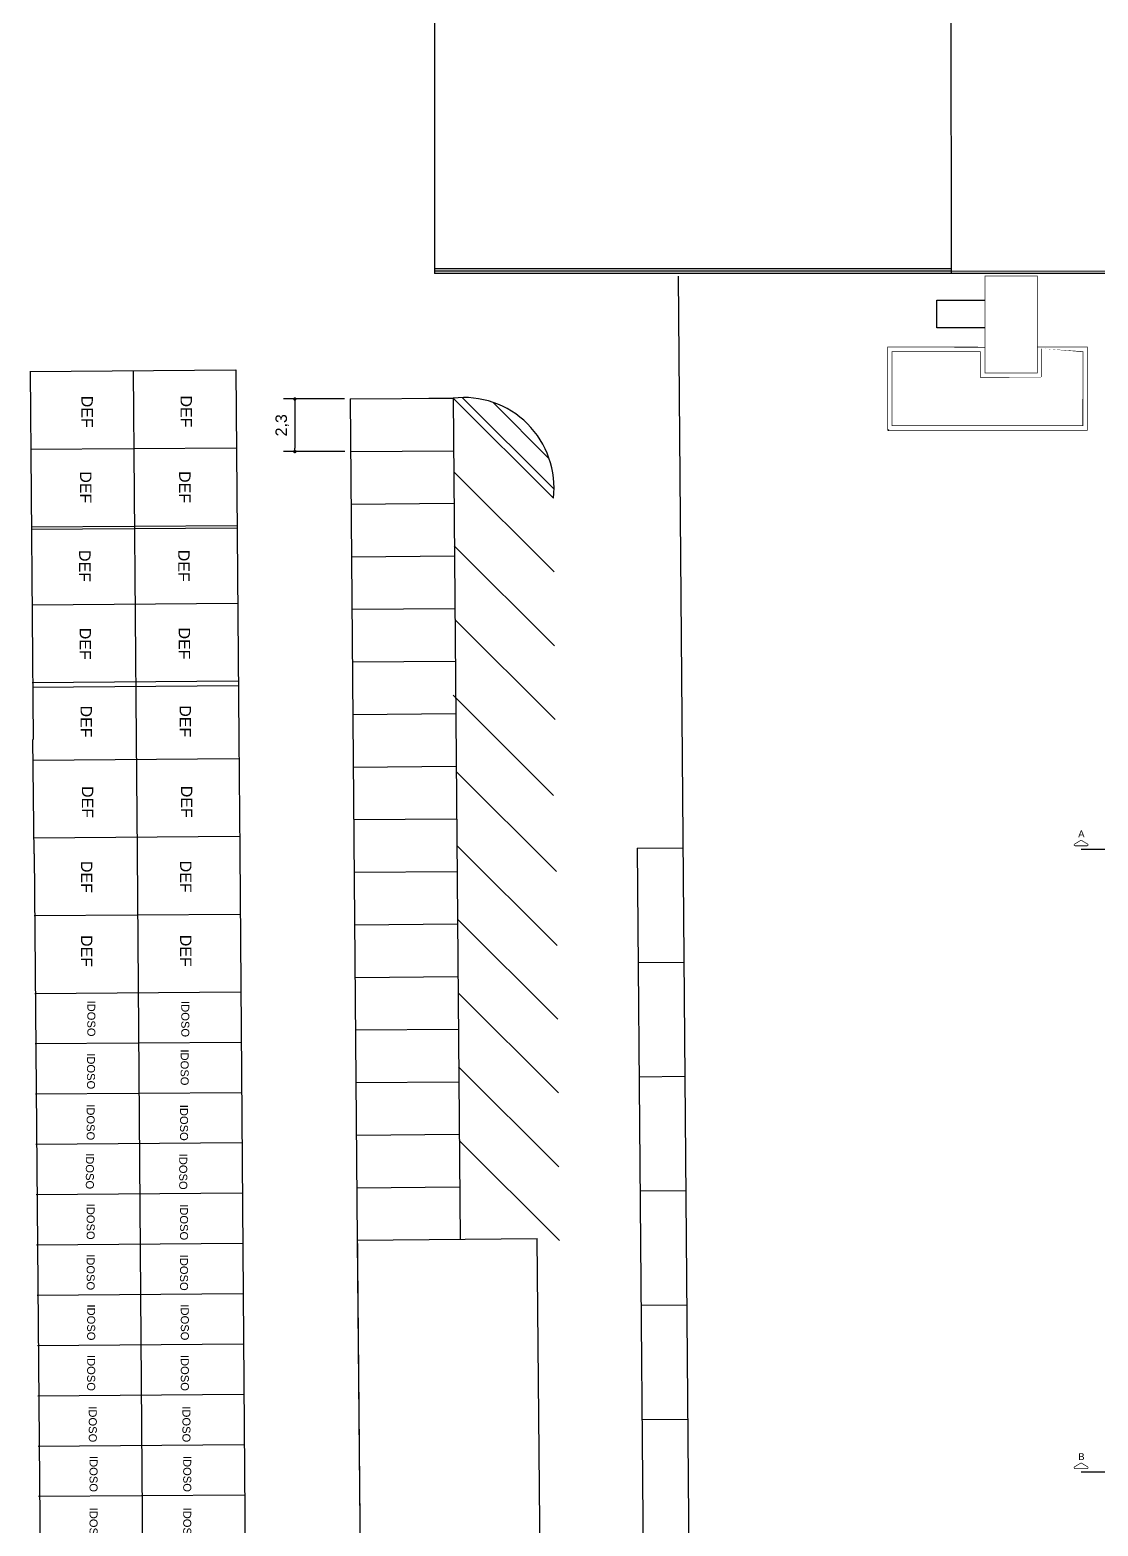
# Model space of a CAD drawing. Header units: metres. Extents: x -331 to 2982, y 362 to 2539.
# Drawn here: x 2745.4 to 2792.1, y 1317.7 to 1383.2 of the extents above; entities that cross this region are included whole.
import ezdxf
from ezdxf.enums import TextEntityAlignment as Align

# ---------------------------------------------------------------- set-up
doc = ezdxf.new("R2010")
doc.units = ezdxf.units.M
doc.layers.get('0').update_dxf_attribs({"color": 251})
doc.layers.get('Defpoints').update_dxf_attribs({"color": 251})
doc.layers.add('Pis', color=251, linetype='Continuous')
doc.styles.add('ARIAL', font='arial.ttf')
doc.styles.get("Standard").update_dxf_attribs({"font": 'arial.ttf', "height": 0.3})
doc.dimstyles.new('1_100', dxfattribs={"dimtxt": 0.25, "dimasz": 0.15, "dimexe": 0.5, "dimexo": 0.25, "dimgap": 0.25, "dimtad": 1, "dimtxsty": 'Standard', "dimblk": 'DOT', "dimcen": 0.15, "dimadec": 0, "dimazin": 0, "dimtfac": 1, "dimtmove": 0, "dimatfit": 3, "dimfxl": 1, "dimarcsym": 0})

# ---------------------------------------------------------------- blocks, each defined once
blk = doc.blocks.new('SIMB5')
at = {"color": 0}
blk.add_point((0, 0), dxfattribs=at)
for tag in ['COTA', 'PONTO', 'DESC']:
    blk.add_attdef(tag, (0, 0), '', height=1)
blk = doc.blocks.new('_Dot')
at = {"color": 0, "linetype": 'ByBlock', "lineweight": -2}
blk.add_line((-0.5, 0), (-1, 0), dxfattribs=at)
at = {"color": 0, "linetype": 'ByBlock', "const_width": 0.5}
blk.add_lwpolyline([(-0.25, 0, 1), (0.25, 0, 1)], format="xyb", close=True, dxfattribs=at)
blk = doc.blocks.new('*D198')
at = {"layer": 'Defpoints', "color": 0, "transparency": 16777216}
for p in [(2759.416275285277, 1367.047637231211), (2756.990656057169, 1364.747717066354), (2759.435438669208, 1364.747717066354)]:
    blk.add_point(p, dxfattribs=at)
at = {"layer": 'Pis', "color": 0, "lineweight": -2, "transparency": 16777216}
for p, q in [((2759.166275285277, 1367.047637231211), (2756.490656057169, 1367.047637231211)), ((2756.990656057169, 1366.897637231211), (2756.990656057169, 1364.897717066354)), ((2759.185438669208, 1364.747717066354), (2756.490656057169, 1364.747717066354))]:
    blk.add_line(p, q, dxfattribs=at)
at = {"layer": 'Pis', "color": 0, "lineweight": -2, "transparency": 16777216, "xscale": 0.15, "yscale": 0.15, "zscale": 0.15}
for p, rotation in [((2756.990656057169, 1367.047637231211), 90), ((2756.990656057169, 1364.747717066354), 270)]:
    blk.add_blockref('_Dot', p, dxfattribs=dict(at, rotation=rotation))
at = {"layer": 'Pis', "color": 0, "transparency": 16777216, "insert": (2756.44040605717, 1365.897677148782), "char_height": 0.5, "attachment_point": 5, "rotation": 90}
blk.add_mtext('2,3', dxfattribs=at)

msp = doc.modelspace()

# ---------------------------------------------------------------- hatches: boundary and pattern name
at = {"layer": 'Pis'}
h = msp.add_hatch(dxfattribs=at)
h.set_pattern_fill('ANSI31', color=256, scale=0.25, angle=270)
h.set_pattern_definition([(315, (1896.95167499522, 2588.077455419593), (0.5612660075668222, 0.5612660075668219), [])])
h.paths.add_polyline_path([(2768.307644403867, 1362.708544766438, 0.4838632257948272), (2763.916119086084, 1367.085130808466)])
h.paths.add_polyline_path([(2768.82387860104, 1308.226041762052), (2768.82387860104, 1314.275590245901), (2764.361754905633, 1314.275590245901), (2764.375237499432, 1312.657458006552)])
h.paths.add_polyline_path([(2764.649123952574, 1279.786594554354, 0.4212793429750022), (2769.040649270357, 1282.210008512326), (2764.649123952574, 1286.586594554354)])

# ---------------------------------------------------------------- linework, layer by layer
at = {"lineweight": 0}
for p, q in [((2785.091144219337, 1370.163768043101, 0.0003355938762883426), (2785.091144219337, 1371.3637680431, 0.0003355938762883426)), ((2785.091144219337, 1371.3637680431, 0.0003355938762883426), (2787.191149366004, 1371.3637680431)), ((2785.091144219337, 1370.163768043101, 0.0003355938762883426), (2785.091144219337, 1371.3637680431, 0.0003355938762883426)), ((2785.091144219337, 1370.163768043101, 0.0003355938762883426), (2785.091144219337, 1371.3637680431, 0.0003355938762883426)), ((2787.191144219337, 1370.163768043101, 0.0003355938762883426), (2785.091144219337, 1370.163768043101, 0.0003355938762883426))]:
    msp.add_line(p, q, dxfattribs=at)
msp.add_lwpolyline([(2795.241149366137, 1393.705130808604), (2763.099090444397, 1393.705130808604), (2763.099090444397, 1372.639705290866), (2795.241149366137, 1372.639705290866)], dxfattribs=at)
at = {"layer": 'Pis'}
for p, q in [((2763.099090444393, 1398.296683164723), (2763.099090444432, 1372.53513080858)), ((2763.099090444393, 1398.296683164723), (2763.099090444432, 1372.53513080858)), ((2785.728750203172, 1372.735130808467), (2763.0990904444, 1372.735130808467)), ((2785.728750203172, 1372.735130808467), (2763.0990904444, 1372.735130808467)), ((2785.728750203172, 1372.735130808467), (2763.0990904444, 1372.735130808467)), ((2785.728847518535, 1372.635130808467), (2763.0990904444, 1372.635130808467)), ((2785.728847518535, 1372.635130808467), (2763.0990904444, 1372.635130808467)), ((2785.728847518535, 1372.635130808467), (2763.0990904444, 1372.635130808467)), ((2793.451149366004, 1372.535130808467), (2763.0990904444, 1372.535130808467)), ((2773.767565036064, 1372.423337288883), (2774.60123516986, 1272.369257147392)), ((2773.767565036064, 1372.423337288883), (2774.60123516986, 1272.369257147392)), ((2785.091144219337, 1370.163768043101, 0.0003355938762883426), (2785.091144219337, 1371.363768043101, 0.0003355938762883426)), ((2785.091144219337, 1371.363768043101, 0.0003355938762883426), (2787.191149366004, 1371.363768043101)), ((2785.091144219337, 1370.163768043101, 0.0003355938762883426), (2785.091144219337, 1371.363768043101, 0.0003355938762883426)), ((2785.091144219337, 1370.163768043101, 0.0003355938762883426), (2785.091144219337, 1371.363768043101, 0.0003355938762883426)), ((2787.191144219337, 1370.163768043101, 0.0003355938762883426), (2785.091144219337, 1370.163768043101, 0.0003355938762883426)), ((2745.396566669521, 1368.248148806646), (2754.41113415706, 1368.317888633819)), ((2745.396566669521, 1368.248148806646), (2754.41113415706, 1368.317888633819)), ((2745.4114018774, 1368.24826357697), (2745.545545588724, 1352.148819565413)), ((2745.4114018774, 1368.24826357697), (2745.545545588724, 1352.148819565413)), ((2749.91126801723, 1368.283076105394), (2750.045411728553, 1352.183632093838)), ((2749.91126801723, 1368.283076105394), (2750.045411728553, 1352.183632093838)), ((2754.41113415706, 1368.317888633819), (2754.545277868383, 1352.218444622263)), ((2754.41113415706, 1368.317888633819), (2754.545277868383, 1352.218444622263)), ((2759.416275285277, 1367.047637231211), (2763.916119086084, 1367.085130808466)), ((2759.416275285277, 1367.047637231211), (2759.722889428165, 1330.248914593497)), ((2762.856057972009, 1367.085130808467), (2763.916119086084, 1367.085130808466)), ((2763.916119086084, 1367.085130808466), (2764.222733228971, 1330.286408170753)), ((2763.916119086084, 1367.085130808466), (2768.307644403867, 1362.708544766438)), ((2745.422869464107, 1364.848250548904), (2754.437436951645, 1364.917990376077)), ((2759.435438669208, 1364.747717066354), (2763.935282470015, 1364.785210643609)), ((2763.94300537065, 1363.858335986795), (2768.334530688433, 1359.481749944767)), ((2759.454602053138, 1362.447796901497), (2763.954445853946, 1362.485290478753)), ((2745.449172258692, 1361.448352291161), (2754.463739746231, 1361.518092118335)), ((2745.449945870297, 1361.348355283581), (2754.453550794583, 1361.418010300554)), ((2763.969891655217, 1360.631541165124), (2768.361416972999, 1356.254955123095)), ((2759.473765437069, 1360.14787673664), (2763.973609237876, 1360.185370313895)), ((2745.475475053278, 1358.04845403342), (2754.490042540816, 1358.118193860593)), ((2759.492928820999, 1357.847956571783), (2763.992772621807, 1357.885450149038)), ((2763.996777939783, 1357.404746343452), (2768.388303257566, 1353.028160301424)), ((2759.51209220493, 1355.548036406925), (2764.011936005737, 1355.585529984181)), ((2745.501777847863, 1354.648555775677), (2754.516345335402, 1354.718295602851)), ((2745.503325071073, 1354.448561760516), (2754.506929995359, 1354.51821677749)), ((2763.916119086084, 1354.085130808466), (2768.307644403867, 1349.708544766438)), ((2759.53125558886, 1353.248116242069), (2764.031099389667, 1353.285609819324)), ((2745.587205067986, 1347.148999243414), (2745.521118137998, 1352.148630586162)), ((2745.587205067986, 1347.148999243414), (2745.521118137998, 1352.148630586162)), ((2750.045411728553, 1352.183632093835), (2750.087048868793, 1347.18649282067)), ((2750.045411728553, 1352.183632093835), (2750.087048868793, 1347.18649282067)), ((2754.545277868383, 1352.218444622263), (2754.586892669601, 1347.223986397925)), ((2754.545277868383, 1352.218444622263), (2754.586892669601, 1347.223986397925)), ((2745.528080642449, 1351.248657517935), (2754.542648129987, 1351.318397345109)), ((2759.55041897279, 1350.948196077211), (2764.050262773598, 1350.985689654467)), ((2764.052230901701, 1350.749482023754), (2768.443756219484, 1346.372895981726)), ((2759.569582356721, 1348.648275912355), (2764.069426157528, 1348.68576948961)), ((2745.554383437034, 1347.848759260193), (2754.568950924573, 1347.918499087366)), ((2764.079117186268, 1347.522687202083), (2768.47064250405, 1343.146101160055)), ((2745.587205067986, 1347.148999243414), (2745.964991408329, 1301.15056033897)), ((2745.587205067986, 1347.148999243414), (2745.964991408329, 1301.15056033897)), ((2750.087048868793, 1347.18649282067), (2750.440407879682, 1301.187850382946)), ((2750.087048868793, 1347.18649282067), (2750.440407879682, 1301.187850382946)), ((2754.586892669601, 1347.223986397925), (2754.940251680489, 1301.225343960201)), ((2754.586892669601, 1347.223986397925), (2754.940251680489, 1301.225343960201)), ((2771.975965885408, 1347.403487568879), (2773.975896463546, 1347.420151380992)), ((2771.975965885408, 1347.403487568879), (2773.975896463546, 1347.420151380992)), ((2771.975965885408, 1347.403487568879), (2772.601304591723, 1272.352593335279)), ((2791.408544292326, 1347.355448469777), (2795.241149366004, 1347.355413641828)), ((2759.588745740651, 1346.348355747497), (2764.088589541459, 1346.385849324753)), ((2745.58068623162, 1344.448861002451), (2754.595253719158, 1344.518600829625)), ((2764.106003470834, 1344.295892380412), (2768.497528788617, 1339.919306338384)), ((2759.607909124582, 1344.04843558264), (2764.107752925389, 1344.085929159895)), ((2772.017625415691, 1342.403661123537), (2774.017555993829, 1342.420324935651)), ((2772.017625415691, 1342.403661123537), (2774.017555993829, 1342.420324935651)), ((2759.627072508512, 1341.748515417783), (2764.126916309319, 1341.786008995038)), ((2745.606989026205, 1341.048962744709), (2754.621556513744, 1341.118702571882)), ((2764.132889755401, 1341.06909755874), (2768.524415073184, 1336.692511516712)), ((2759.646235892442, 1339.448595252926), (2764.14607969325, 1339.486088830181)), ((2745.624008481525, 1338.849028577935), (2754.638575969064, 1338.918768405108)), ((2764.159776039967, 1337.842302737069), (2768.55130135775, 1333.465716695041)), ((2759.665399276373, 1337.148675088069), (2764.16524307718, 1337.186168665324)), ((2772.059284945975, 1337.403834678196), (2774.059215524112, 1337.420498490309)), ((2772.059284945975, 1337.403834678196), (2774.059215524112, 1337.420498490309)), ((2745.641027936845, 1336.649094411161), (2754.655595424384, 1336.718834238334)), ((2745.658047392165, 1334.449160244386), (2754.672614879704, 1334.51890007156)), ((2759.684562660304, 1334.848754923212), (2764.184406461111, 1334.886248500467)), ((2764.186662324534, 1334.615507915397), (2768.578187642317, 1330.238921873369)), ((2759.703726044234, 1332.548834758355), (2764.203569845041, 1332.58632833561)), ((2745.675066847485, 1332.249226077612), (2754.689634335024, 1332.318965904785)), ((2772.100944476259, 1332.404008232854), (2774.100875054396, 1332.420672044968)), ((2772.100944476259, 1332.404008232854), (2774.100875054396, 1332.420672044968)), ((2759.722889428165, 1330.922976472156), (2759.861829392808, 1314.247903449956)), ((2745.692086302805, 1330.049291910838), (2754.706653790344, 1330.119031738011)), ((2759.722889428165, 1330.253591673118), (2767.599924603611, 1330.319224668388)), ((2759.722889428165, 1330.248914593497), (2759.861829392808, 1314.247903449956)), ((2767.738864568256, 1314.313536445226), (2767.599924603611, 1330.319224668388)), ((2745.709105758125, 1327.849357744064), (2754.723673245664, 1327.919097571237)), ((2772.142604006542, 1327.404181787513), (2774.14253458468, 1327.420845599626)), ((2772.142604006542, 1327.404181787513), (2774.14253458468, 1327.420845599626)), ((2745.726125213445, 1325.649423577289), (2754.740692700984, 1325.719163404463)), ((2745.743144668765, 1323.449489410515), (2754.757712156304, 1323.519229237688)), ((2772.184263536826, 1322.404355342171), (2774.184194114963, 1322.421019154285)), ((2772.184263536826, 1322.404355342171), (2774.184194114963, 1322.421019154285)), ((2745.760164124085, 1321.249555243741), (2754.774731611624, 1321.319295070914)), ((2745.760164124085, 1321.249555243741), (2754.774731611624, 1321.319295070914)), ((2791.408544292326, 1320.116912868775), (2795.241149366004, 1320.116912868775)), ((2745.777183579405, 1319.049621076967), (2754.791751066944, 1319.11936090414))]:
    msp.add_line(p, q, dxfattribs=at)
at = {"layer": 'Pis', "extrusion": (1.08876195353209e-06, -0.0003013073887184794, 0.9999999546063352)}
msp.add_line((2785.728944833898, 1372.535130808467), (2785.708537802191, 1393.505130808467), dxfattribs=at)
msp.add_line((2785.728944833898, 1372.535130808467), (2785.708537802191, 1393.505130808467), dxfattribs=at)
at = {"layer": 'Pis', "extrusion": (1.08876195353209e-06, -0.0003013073887184794, 0.9999999546063351)}
msp.add_line((2785.728944833898, 1372.535130808467), (2785.708537802191, 1393.505130808467), dxfattribs=at)
at = {"layer": 'Pis', "const_width": 0.03}
msp.add_lwpolyline([(2795.241149366137, 1393.705130808604), (2763.099090444397, 1393.705130808604), (2763.099090444397, 1372.639705290866), (2795.241149366137, 1372.639705290866)], dxfattribs=at)
msp.add_lwpolyline([(2789.481149366004, 1372.42470529073), (2789.481149366004, 1368.189053762268), (2787.191149366004, 1368.189053762268), (2787.191149366004, 1372.42470529073)], close=True, dxfattribs=at)
at = {"layer": 'Pis', "extrusion": (-0.01533419272497517, -6.349613793123279e-05, 0.9998824223386038), "const_width": 0.03}
for points, elevation in [([(2782.601247438793, 1369.314475339106), (2782.603452627321, 1365.672241372598), (2791.349252002361, 1365.672232856145), (2791.350277253582, 1369.314454549229), (2789.153174318555, 1369.315067146385), (2789.153174318555, 1368.186334992316), (2786.863443566785, 1368.186337222003), (2786.863443566785, 1369.311051521881)], -42.82593674827227), ([(2782.801368662708, 1369.114314517428), (2782.803331574204, 1365.87224117796), (2791.149308292614, 1365.872233050844), (2791.15022096335, 1369.11451073105), (2789.353174318555, 1369.115015466622), (2789.353174318557, 1367.98633479756), (2786.663443566784, 1367.986337416756), (2786.663443566783, 1369.111212117119)], -42.82593674827228)]:
    msp.add_lwpolyline(points, close=True, dxfattribs=dict(at, elevation=elevation))
at = {"layer": 'Pis', "const_width": 0.03}
for points in [[(2791.400887982793, 1347.749718788197), (2791.115985310139, 1347.578777184605, 0.7606672851537164), (2791.137216107793, 1347.502127268578), (2791.664559857793, 1347.502127268578, 0.7606672851537164), (2791.685790655446, 1347.578777184605), (2791.400887982793, 1347.749718788197)], [(2791.400887982793, 1320.511183187195), (2791.115985310139, 1320.340241583603, 0.7606672851537164), (2791.137216107793, 1320.263591667576), (2791.664559857793, 1320.263591667576, 0.7606672851537164), (2791.685790655446, 1320.340241583603), (2791.400887982793, 1320.511183187195)]]:
    msp.add_lwpolyline(points, format="xyb", dxfattribs=at)
at = {"layer": 'Pis'}
msp.add_arc((2764.380026702916, 1363.159071137625), 3.953372587545699, 353.4563564591762, 96.73888664080422, dxfattribs=at)

# ---------------------------------------------------------------- block references
at = {"lineweight": 0, "extrusion": (-0.01533419272497517, -6.349613793123279e-05, 0.9998824223386038)}
for p, rotation in [((2782.632261107994, 1365.674630894835, -44.0329367482724), 44.47447245738119), ((2782.632261107995, 1365.674630894835, -44.03293674827241), 44.4744724573766), ((2782.632261107996, 1365.674630894835, -44.03293674827244), 44.4744724573766)]:
    msp.add_blockref('SIMB5', p, dxfattribs=dict(at, rotation=rotation))
at = {"layer": 'Pis', "extrusion": (-0.01533419272497516, -6.349613793123278e-05, 0.9998824223386036)}
for p, rotation in [((2782.632261107994, 1365.674630894832, -44.03293674827241), 44.47447245738118), ((2782.632261107995, 1365.674630894833, -44.03293674827245), 44.4744724573766), ((2782.632261107997, 1365.674630894833, -44.03293674827245), 44.4744724573766)]:
    msp.add_blockref('SIMB5', p, dxfattribs=dict(at, rotation=rotation))

# ---------------------------------------------------------------- texts
at = {"layer": 'Pis', "width": 1.428888355753315, "attachment_point": 4, "rotation": 270}
for s, insert, char_height in [('{\\C256;DEF}', (2747.901546726409, 1367.189548207667), 0.5), ('{\\C256;DEF}', (2752.237994652792, 1367.200584964716), 0.5), ('{\\C256;DEF}', (2747.841366165218, 1363.88319225238), 0.5), ('{\\C256;DEF}', (2752.177814091601, 1363.894229009429), 0.5), ('{\\C256;DEF}', (2747.801373147957, 1360.441739063544), 0.5), ('{\\C256;DEF}', (2752.13782107434, 1360.452775820593), 0.5), ('{\\C256;DEF}', (2747.821374099269, 1357.040311292376), 0.5), ('{\\C256;DEF}', (2752.157822025652, 1357.051348049425), 0.5), ('{\\C256;DEF}', (2747.861367116531, 1353.638868255983), 0.5), ('{\\C256;DEF}', (2752.197815042914, 1353.649905013031), 0.5), ('{\\C256;DEF}', (2747.921361085106, 1350.117379497029), 0.5), ('{\\C256;DEF}', (2752.257809011488, 1350.128416254078), 0.5), ('{\\C256;DEF}', (2747.881607972635, 1346.840775463575), 0.5), ('{\\C256;DEF}', (2752.218055899018, 1346.851812220624), 0.5), ('{\\C256;DEF}', (2747.881607972635, 1343.599418832635), 0.5), ('{\\C256;DEF}', (2752.218055899018, 1343.610455589684), 0.5), ('{\\C256;IDOSO}', (2748.082269125498, 1340.734814716931), 0.35), ('{\\C256;IDOSO}', (2752.193935147703, 1340.711916880739), 0.35), ('{\\C256;IDOSO}', (2748.067641927342, 1338.430259487662), 0.35), ('{\\C256;IDOSO}', (2752.166726276043, 1338.596177208737), 0.35), ('{\\C256;IDOSO}', (2748.052520931364, 1336.198554918693), 0.35), ('{\\C256;IDOSO}', (2752.139023606561, 1336.175657082497), 0.35), ('{\\C256;IDOSO}', (2748.017477061094, 1334.059316939517), 0.35), ('{\\C256;IDOSO}', (2752.103979736291, 1334.036419103321), 0.35), ('{\\C256;IDOSO}', (2748.052520931364, 1331.849950520685), 0.35), ('{\\C256;IDOSO}', (2752.139023606561, 1331.827052684489), 0.35), ('{\\C256;IDOSO}', (2748.052520931364, 1329.640584101856), 0.35), ('{\\C256;IDOSO}', (2752.139023606561, 1329.61768626566), 0.35), ('{\\C256;IDOSO}', (2748.074992013491, 1327.441094283032), 0.35), ('{\\C256;IDOSO}', (2752.174076362192, 1327.443384066656), 0.35), ('{\\C256;IDOSO}', (2748.074992013491, 1325.231727864199), 0.35), ('{\\C256;IDOSO}', (2752.174076362192, 1325.234017647824), 0.35), ('{\\C256;IDOSO}', (2748.145088639392, 1322.987281960318), 0.35), ('{\\C256;IDOSO}', (2752.244172988093, 1322.989571743942), 0.35), ('{\\C256;IDOSO}', (2748.180141395024, 1320.812979761314), 0.35), ('{\\C256;IDOSO}', (2752.279225743725, 1320.815269544938), 0.35), ('{\\C256;IDOSO}', (2748.180043656035, 1318.552139006718), 0.35), ('{\\C256;IDOSO}', (2752.279128004736, 1318.554428790342), 0.35)]:
    msp.add_mtext(s, dxfattribs=dict(at, insert=insert, char_height=char_height))
at = {"layer": 'Pis', "style": 'ARIAL'}
for tag, p in [('A', (2791.411761759408, 1348.024181181697)), ('B', (2791.411761759408, 1320.785645580695))]:
    msp.add_attdef(tag, text='A', height=0.3000000000000001, rotation=360, dxfattribs=at).set_placement(p, align=Align.MIDDLE_CENTER)

# ---------------------------------------------------------------- dimensions: what is measured, and where the dimension line sits
at = {"layer": 'Pis'}
dim = msp.add_linear_dim(base=(2756.990656057169, 1364.747717066354), p1=(2759.416275285277, 1367.047637231211), p2=(2759.435438669208, 1364.747717066354), angle=270, dimstyle='1_100', dxfattribs=at)
dim.commit()
dim.dimension.update_dxf_attribs({"geometry": '*D198', "text_midpoint": (2756.44040605717, 1365.897677148782)})

doc.saveas('drawing.dxf')
